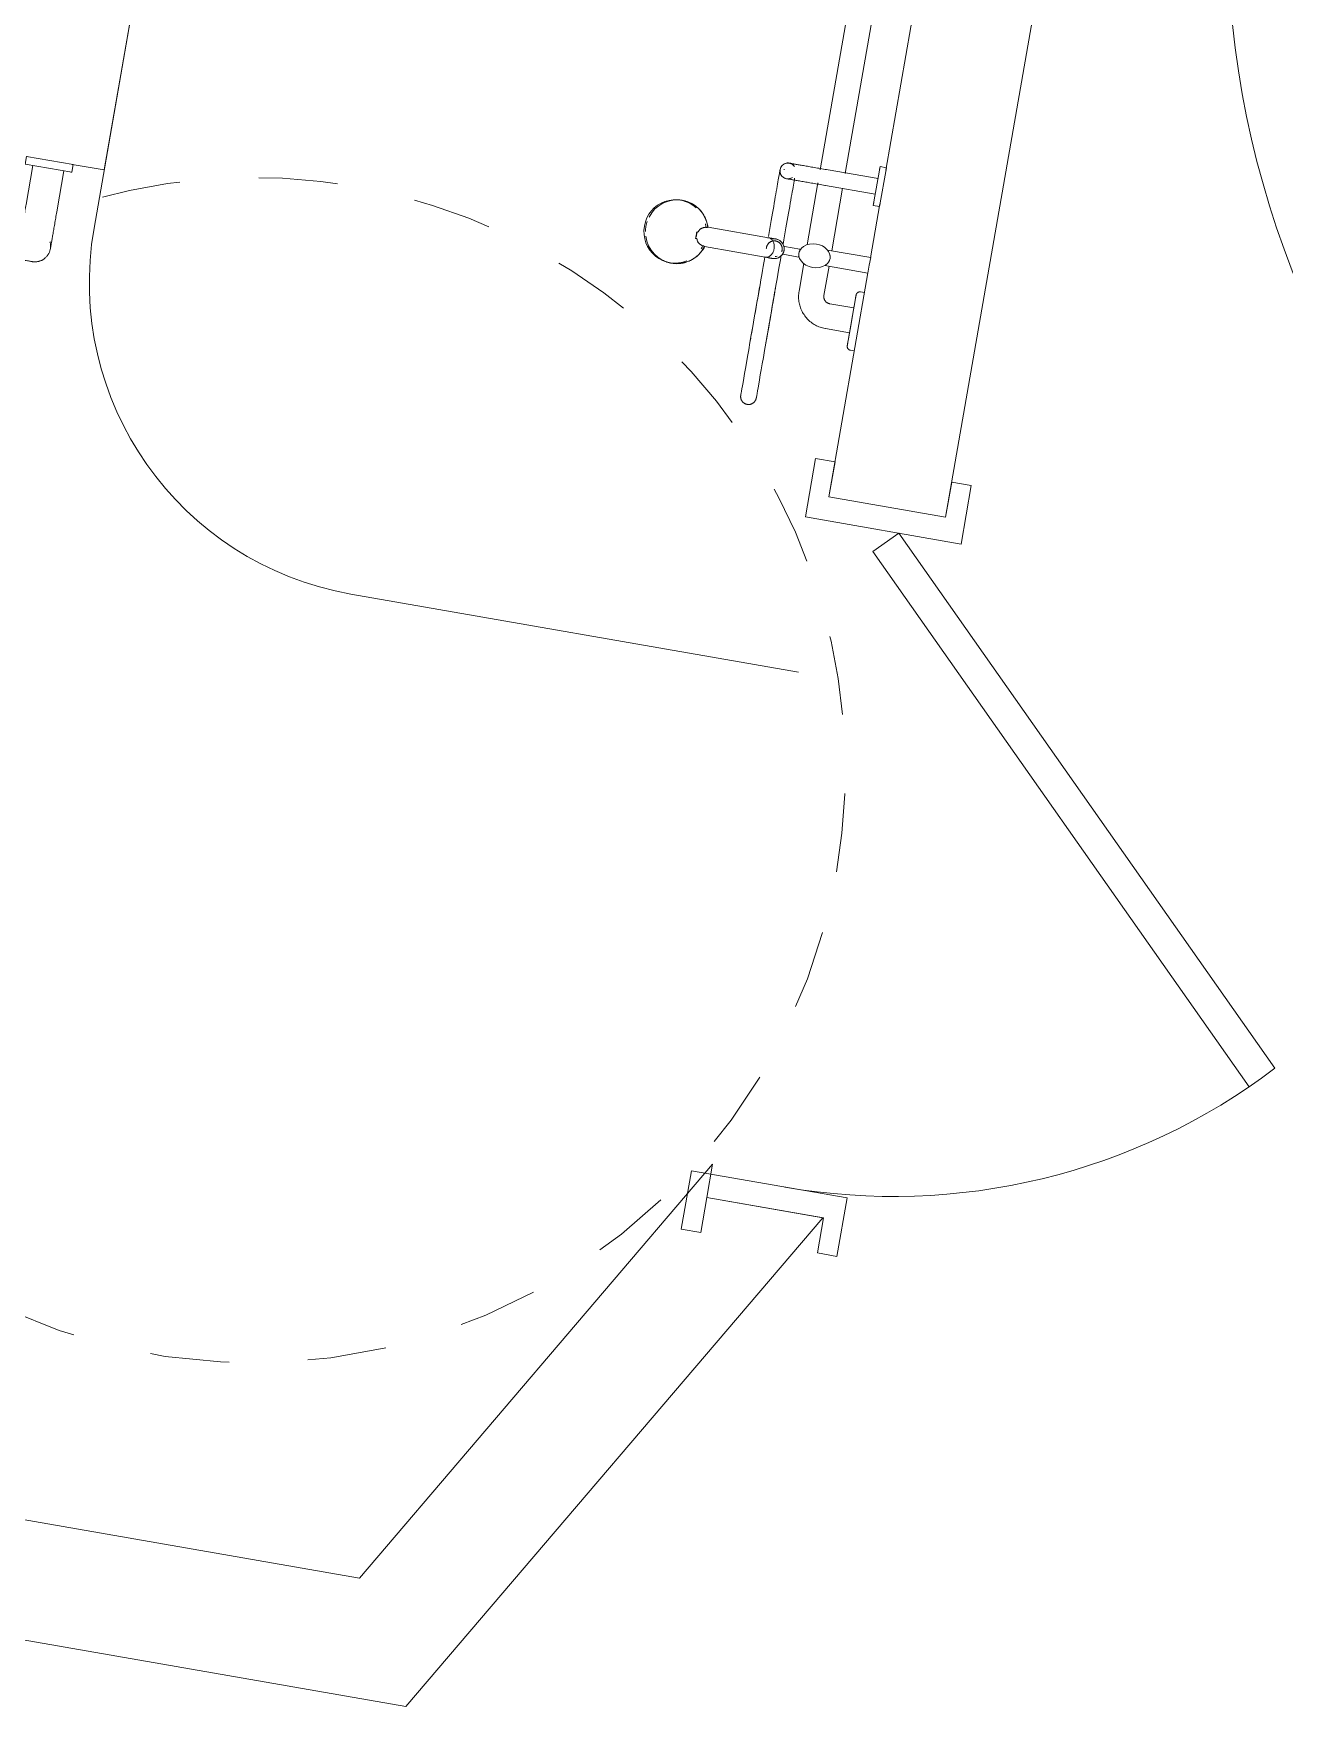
# Model space of a CAD drawing. Extents: x 274235 to 276654, y 142848 to 144425.
# Drawn here: x 276086.19 to 276087.774, y 143065.302 to 143067.419 of the extents above; entities that cross this region are included whole.
import ezdxf

# ---------------------------------------------------------------- set-up
doc = ezdxf.new("R2010")
doc.units = 0
doc.header["$LTSCALE"] = 1.5
doc.linetypes.add('Hidden 1_16_', pattern=[2.38125, 1.5875, -0.79375])
doc.layers.get('0').update_dxf_attribs({"linetype": 'CONTINUOUS', "lineweight": 0})
for name, color, linetype, lineweight in [('_ACM-A-DETL', 7, 'CONTINUOUS', 5), ('_ACM-A-DOOR', 1, 'CONTINUOUS', 5), ('_ACM-A-EQPM', 3, 'CONTINUOUS', 5), ('_ACM-A-FLOR-SPCL', 1, 'CONTINUOUS', 5), ('_ACM-A-OTHER', 1, 'CONTINUOUS', 5), ('_ACM-A-WALL-FULL', 6, 'CONTINUOUS', 13)]:
    doc.layers.add(name, color=color, linetype=linetype, lineweight=lineweight)
pattern_1 = [(180, (649.6, 37.229), (-2e-15, 15), [])]

# ---------------------------------------------------------------- blocks, each defined once
blk = doc.blocks.new('ACM_Door-Regular-Single - 1323_1200_ S-2217205-F5_Working')
at = {"layer": '_ACM-A-DOOR'}
for p, q in [((-695, 100), (-620, 100)), ((-695, 75), (-695, 100)), ((-620, 100), (-620, -100)), ((620, 100), (695, 100)), ((620, -100), (620, 100)), ((695, 100), (695, 75)), ((-650, 75), (-695, 75)), ((-650, -75), (-650, 75)), ((650, 75), (650, -75)), ((695, 75), (650, 75)), ((580, -1220), (580, -20)), ((580, -20), (620, -20)), ((620, -20), (620, -1219.4)), ((-695, -75), (-650, -75)), ((-695, -100), (-695, -75)), ((650, -75), (695, -75)), ((695, -75), (695, -100)), ((-620, -100), (-695, -100)), ((695, -100), (620, -100)), ((580, -1220), (620, -1219.4))]:
    blk.add_line(p, q, dxfattribs=at)
blk.add_arc((580, -20), 1200, 180, 270, dxfattribs=at)
blk = doc.blocks.new('GRAB_RAIL_L_shape - FIRT-006-V108-F5_Working')
at = {"layer": '_ACM-A-EQPM'}
for p, q in [((-111.8, 500), (-111.8, 490)), ((-111.8, 490), (-110.7, 490)), ((-111.8, 490), (-51.8, 490)), ((-101.8, 490), (-101.8, 440)), ((-61.8, 440), (-61.8, 490)), ((-52.8, 490), (-51.8, 490)), ((-51.8, 490), (-51.8, 500)), ((463.5, 500), (463.5, 490)), ((463.5, 490), (464.5, 490)), ((463.5, 490), (523.5, 490)), ((483.5, 490), (483.5, 410)), ((503.5, 410), (503.5, 490)), ((522.5, 490), (523.5, 490)), ((523.5, 490), (523.5, 500)), ((663.5, 500), (663.5, 490)), ((723.5, 500), (663.5, 500)), ((664.5, 500), (663.5, 500)), ((663.5, 490), (664.5, 490)), ((663.5, 490), (723.5, 490)), ((673.5, 490), (673.5, 440)), ((713.5, 440), (713.5, 490)), ((723.5, 500), (722.5, 500)), ((722.5, 490), (723.5, 490)), ((723.5, 490), (723.5, 500)), ((483.5, 410), (-31.8, 410)), ((573.5, 410), (503.5, 410)), ((-31.8, 370), (493.5, 370)), ((493.5, 370), (573.5, 370))]:
    blk.add_line(p, q, dxfattribs=at)
at = {"layer": '_ACM-A-EQPM', "flags": 128}
for points in [[(-101.8, 440), (-101.7, 437.2), (-101.5, 434.4), (-101.2, 431.6), (-100.9, 428.8), (-100.4, 426.1), (-99.7, 423.4), (-99, 420.7), (-98.2, 418), (-97.3, 415.3), (-96.2, 412.7), (-95.1, 410.2), (-93.8, 407.7), (-92.5, 405.2), (-91.1, 402.8), (-89.5, 400.5), (-87.9, 398.2), (-86.2, 396), (-84.4, 393.8), (-82.5, 391.8), (-80.5, 389.8), (-78.5, 387.9), (-76.4, 386), (-74.2, 384.3), (-71.9, 382.7), (-69.6, 381.1), (-67.2, 379.6), (-64.7, 378.3), (-62.2, 377), (-59.7, 375.8), (-57.1, 374.8), (-54.5, 373.8), (-51.8, 372.9), (-49.1, 372.2), (-46.4, 371.5), (-43.6, 371), (-40.9, 370.6), (-38.1, 370.3), (-35.3, 370.1), (-32.5, 370), (-31.8, 370)], [(-31.8, 410), (-33, 410), (-34.1, 410.1), (-35.3, 410.2), (-36.5, 410.4), (-37.7, 410.6), (-38.9, 410.9), (-40, 411.2), (-41.2, 411.5), (-42.3, 411.9), (-43.4, 412.4), (-44.5, 412.9), (-45.6, 413.4), (-46.7, 414), (-47.7, 414.6), (-48.7, 415.2), (-49.7, 415.9), (-50.6, 416.7), (-51.5, 417.4), (-52.4, 418.3), (-53.3, 419.1), (-54.1, 420), (-54.9, 420.9), (-55.6, 421.8), (-56.3, 422.8), (-57, 423.8), (-57.6, 424.8), (-58.2, 425.9), (-58.8, 426.9), (-59.3, 428), (-59.7, 429.1), (-60.1, 430.3), (-60.5, 431.4), (-60.8, 432.6), (-61.1, 433.7), (-61.3, 434.9), (-61.5, 436.1), (-61.6, 437.3), (-61.7, 438.5), (-61.7, 439.7), (-61.8, 440)], [(673.5, 440), (673.5, 438), (673.5, 436), (673.5, 434), (673.5, 432), (673.5, 430.1), (673.5, 428.1), (673.5, 426.2), (673.5, 424.3), (673.5, 422.4), (673.5, 420.5), (673.5, 418.7), (673.5, 416.9), (673.5, 415.2), (673.5, 413.4), (673.5, 411.8), (673.5, 410.1), (673.5, 408.6), (673.5, 407), (673.5, 405.6), (673.5, 404.1), (673.5, 402.8), (673.5, 401.5), (673.5, 400.2), (673.5, 399), (673.5, 397.9), (673.5, 396.9), (673.5, 395.9), (673.5, 395), (673.5, 394.2), (673.5, 393.4), (673.5, 392.7), (673.5, 392.1), (673.5, 391.6), (673.5, 391.1), (673.5, 390.7), (673.5, 390.4), (673.5, 390.2), (673.5, 390.1), (673.5, 390)], [(713.5, 390), (713.5, 390), (713.5, 390.2), (713.5, 390.4), (713.5, 390.6), (713.5, 391), (713.5, 391.4), (713.5, 391.9), (713.5, 392.5), (713.5, 393.2), (713.5, 393.9), (713.5, 394.8), (713.5, 395.7), (713.5, 396.6), (713.5, 397.6), (713.5, 398.7), (713.5, 399.9), (713.5, 401.1), (713.5, 402.4), (713.5, 403.8), (713.5, 405.2), (713.5, 406.6), (713.5, 408.1), (713.5, 409.7), (713.5, 411.3), (713.5, 413), (713.5, 414.7), (713.5, 416.4), (713.5, 418.2), (713.5, 420), (713.5, 421.9), (713.5, 423.8), (713.5, 425.7), (713.5, 427.6), (713.5, 429.5), (713.5, 431.5), (713.5, 433.5), (713.5, 435.5), (713.5, 437.5), (713.5, 439.5), (713.5, 440)], [(573.5, 410), (578.3, 410), (583.1, 410), (587.9, 410), (592.6, 410), (597.3, 410), (602, 410), (606.7, 410), (611.3, 410), (615.8, 410), (620.2, 410), (624.6, 410), (628.9, 410), (633.1, 410), (637.2, 410), (641.3, 410), (645.2, 410), (649, 410), (652.6, 410), (656.2, 410), (659.6, 410), (662.9, 410), (666, 410), (669, 410), (671.8, 410), (674.4, 410)], [(711.5, 398.7), (711.8, 398), (712.1, 397.2), (712.4, 396.5), (712.7, 395.7), (712.9, 395), (713.1, 394.2), (713.2, 393.4), (713.3, 392.6), (713.4, 391.8), (713.5, 391), (713.5, 390.2), (713.5, 389.4), (713.5, 388.6), (713.4, 387.8), (713.3, 387), (713.1, 386.2), (713, 385.5), (712.8, 384.7), (712.6, 383.9), (712.3, 383.2), (712, 382.4), (711.7, 381.7), (711.3, 381), (711, 380.3), (710.6, 379.6), (710.1, 378.9), (709.7, 378.2), (709.2, 377.6), (708.7, 377), (708.2, 376.4), (707.6, 375.8), (707, 375.3), (706.4, 374.7), (705.8, 374.2), (705.2, 373.7), (704.5, 373.3), (703.8, 372.9), (703.1, 372.5), (702.4, 372.1), (701.7, 371.8), (701, 371.4), (700.2, 371.2), (699.4, 370.9), (698.7, 370.7), (697.9, 370.5), (697.1, 370.3), (696.3, 370.2), (695.5, 370.1), (694.7, 370), (693.9, 370), (693.5, 370)], [(693.5, 370), (693.4, 370), (693.1, 370), (692.6, 370), (692, 370), (691.1, 370), (690.1, 370), (688.8, 370), (687.4, 370), (685.8, 370), (684, 370), (682.1, 370), (679.9, 370), (677.6, 370), (675.2, 370), (672.5, 370), (669.8, 370), (666.8, 370), (663.7, 370), (660.5, 370), (657.1, 370), (653.6, 370), (650, 370), (646.2, 370), (642.3, 370), (638.3, 370), (634.3, 370), (630.1, 370), (625.8, 370), (621.4, 370), (617, 370), (612.5, 370), (607.9, 370), (603.3, 370), (598.6, 370), (593.9, 370), (589.2, 370), (584.4, 370), (579.6, 370), (574.8, 370), (573.5, 370)]]:
    blk.add_lwpolyline(points, dxfattribs=at)
at = {"layer": '_ACM-A-EQPM'}
for points, knots in [([(493.5, 407.3), (492.7, 407.3), (491.2, 407.4), (489.1, 407.8), (487.2, 408.4), (485.4, 409.1), (483.9, 409.8), (483.5, 410), (483.5, 410)], [0, 0, 0, 0, 0.142857, 0.285714, 0.428571, 0.571429, 0.785714, 1, 1, 1, 1]), ([(503.2, 409.9), (503.1, 409.8), (502.3, 409.4), (500.5, 408.6), (498.6, 408), (497.6, 407.8), (496.8, 407.6), (496, 407.5), (494.9, 407.4), (494.1, 407.3), (493.5, 407.3)], [0.1428571, 0.1428571, 0.1428571, 0.1428571, 0.2857143, 0.5714286, 0.6785714, 0.7321429, 0.7857143, 0.8392857, 0.8928571, 1, 1, 1, 1])]:
    blk.add_open_spline(points, degree=3, knots=knots, dxfattribs=at)
blk = doc.blocks.new('TRACK_curtain2 - FIRT-034-2486417-F5_Working')
at = {"layer": '_ACM-A-OTHER'}
for p, q in [((0, 1200), (575, 1200)), ((975, 800), (975, 0))]:
    blk.add_line(p, q, dxfattribs=at)
blk.add_arc((575, 800), 400, 360, 90, dxfattribs=at)
blk = doc.blocks.new('FP_197-F5_Working')
at = {"layer": '_ACM-A-FLOR-SPCL', "flags": 128}
for points in [[(-78.9, 47.2), (-70.6, 47.2), (-62.7, 47.2), (-55.2, 47.2), (-48.1, 47.2), (-41.5, 47.2), (-35.4, 47.2), (-29.7, 47.2), (-24.5, 47.2), (-19.7, 47.2), (-15.5, 47.2), (-12.3, 47.2)], [(-1.9, 47.2), (-0.8, 47.2), (-0.1, 47.2)], [(0, 47.2), (0.4, 47.2), (0.8, 47.2), (1.2, 47.2), (1.6, 47.1), (2, 47), (2.4, 46.9), (2.8, 46.8), (3.1, 46.7), (3.5, 46.6), (3.9, 46.4), (4.3, 46.3), (4.6, 46.1), (5, 45.9), (5.3, 45.7), (5.6, 45.5), (6, 45.2), (6.3, 45), (6.6, 44.7), (6.9, 44.5), (7.2, 44.2), (7.4, 43.9), (7.7, 43.6), (8, 43.3), (8.2, 43), (8.4, 42.6), (8.6, 42.3), (8.8, 41.9), (9, 41.6), (9.2, 41.2), (9.3, 40.9), (9.5, 40.5), (9.6, 40.1), (9.7, 39.7), (9.8, 39.3), (9.9, 38.9), (9.9, 38.5), (10, 38.1), (10, 37.7), (10, 37.3), (10, 36.9), (10, 36.5), (9.9, 36.1), (9.9, 35.7), (9.8, 35.3), (9.7, 35), (9.6, 34.6), (9.5, 34.2), (9.4, 33.8), (9.3, 33.4), (9.1, 33.1), (8.9, 32.7), (8.7, 32.4), (8.5, 32), (8.3, 31.7), (8.1, 31.3), (7.8, 31), (7.6, 30.7), (7.3, 30.4), (7, 30.1), (6.8, 29.9), (6.5, 29.6), (6.1, 29.3), (5.8, 29.1), (5.5, 28.9), (5.2, 28.7), (4.8, 28.5), (4.5, 28.3), (4.1, 28.1), (3.7, 27.9), (3.3, 27.8), (3, 27.7), (2.6, 27.6), (2.2, 27.5), (1.8, 27.4), (1.4, 27.3), (1, 27.3), (0.6, 27.2), (0.2, 27.2), (0, 27.2)], [(-6.5, 27.2), (-9.4, 27.2), (-12.7, 27.2), (-16.6, 27.2), (-21, 27.2), (-25.8, 27.2), (-31.2, 27.2), (-37, 27.2), (-43.3, 27.2), (-50, 27.2), (-57.2, 27.2), (-64.8, 27.2), (-72.8, 27.2), (-78.9, 27.2)], [(0, 27.2), (-0.3, 27.2), (-1, 27.2), (-2.4, 27.2)]]:
    blk.add_lwpolyline(points, dxfattribs=at)
blk = doc.blocks.new('FP_198-F5_Working')
at = {"layer": '_ACM-A-FLOR-SPCL'}
for p, q in [((-189.9, 47.2), (-189.7, 47.2)), ((-189.7, 27.2), (-189.9, 27.2))]:
    blk.add_line(p, q, dxfattribs=at)
at = {"layer": '_ACM-A-FLOR-SPCL', "flags": 128}
for points in [[(-189.9, 27.2), (-190.3, 27.2), (-190.7, 27.3), (-191.1, 27.3), (-191.5, 27.4), (-191.9, 27.4), (-192.3, 27.5), (-192.7, 27.6), (-193.1, 27.7), (-193.5, 27.9), (-193.8, 28), (-194.2, 28.2), (-194.6, 28.4), (-194.9, 28.6), (-195.3, 28.8), (-195.6, 29), (-195.9, 29.2), (-196.2, 29.5), (-196.5, 29.7), (-196.8, 30), (-197.1, 30.3), (-197.4, 30.6), (-197.6, 30.9), (-197.9, 31.2), (-198.1, 31.5), (-198.4, 31.8), (-198.6, 32.2), (-198.8, 32.5), (-198.9, 32.9), (-199.1, 33.2), (-199.3, 33.6), (-199.4, 34), (-199.5, 34.4), (-199.6, 34.7), (-199.7, 35.1), (-199.8, 35.5), (-199.9, 35.9), (-199.9, 36.3), (-199.9, 36.7), (-199.9, 37.1), (-199.9, 37.5), (-199.9, 37.9), (-199.9, 38.3), (-199.8, 38.7), (-199.8, 39.1), (-199.7, 39.5), (-199.6, 39.9), (-199.5, 40.3), (-199.3, 40.7), (-199.2, 41), (-199, 41.4), (-198.9, 41.8), (-198.7, 42.1), (-198.5, 42.4), (-198.3, 42.8), (-198, 43.1), (-197.8, 43.4), (-197.5, 43.7), (-197.3, 44), (-197, 44.3), (-196.7, 44.6), (-196.4, 44.9), (-196.1, 45.1), (-195.8, 45.4), (-195.4, 45.6), (-195.1, 45.8), (-194.7, 46), (-194.4, 46.2), (-194, 46.4), (-193.7, 46.5), (-193.3, 46.7), (-192.9, 46.8), (-192.5, 46.9), (-192.1, 47), (-191.7, 47.1), (-191.4, 47.1), (-191, 47.2), (-190.6, 47.2), (-190.2, 47.2), (-189.9, 47.2)], [(-78.9, 47.2), (-90.6, 47.2), (-101.7, 47.2), (-112.3, 47.2), (-122.2, 47.2), (-131.5, 47.2), (-140.2, 47.2), (-148.2, 47.2), (-155.5, 47.2), (-162.2, 47.2), (-168.1, 47.2), (-173.4, 47.2), (-177.9, 47.2), (-181.7, 47.2), (-184.8, 47.2), (-187.2, 47.2), (-188.8, 47.2), (-189.7, 47.2), (-189.9, 47.2)], [(-189.9, 27.2), (-189.6, 27.2), (-188.5, 27.2), (-186.6, 27.2), (-184.1, 27.2), (-180.8, 27.2), (-176.7, 27.2), (-172, 27.2), (-166.6, 27.2), (-160.4, 27.2), (-153.6, 27.2), (-146.1, 27.2), (-137.9, 27.2), (-129, 27.2), (-119.6, 27.2), (-109.5, 27.2), (-98.8, 27.2), (-87.5, 27.2), (-78.9, 27.2)]]:
    blk.add_lwpolyline(points, dxfattribs=at)
blk = doc.blocks.new('FP_199-F5_Working')
at = {"layer": '_ACM-A-FLOR-SPCL'}
for p, q in [((-119.2, 47.2), (-116.4, 47.2)), ((108, 43.3), (108.2, 43)), ((-116.4, 27.2), (-119.2, 27.2))]:
    blk.add_line(p, q, dxfattribs=at)
at = {"layer": '_ACM-A-FLOR-SPCL', "flags": 128}
for points in [[(-189.7, 47.2), (-189.4, 47.2), (-188.9, 47.2), (-188.2, 47.2), (-187.2, 47.2)], [(-114.5, 47.2), (-109.4, 47.2), (-104.1, 47.2), (-98.8, 47.2), (-93.4, 47.2), (-87.9, 47.2), (-82.3, 47.2), (-76.7, 47.2), (-71, 47.2), (-65.3, 47.2), (-59.5, 47.2), (-53.8, 47.2), (-48, 47.2), (-45.2, 47.2)], [(14, 47.2), (19.3, 47.2), (24.4, 47.2), (29.5, 47.2), (34.4, 47.2), (39.2, 47.2), (43.8, 47.2), (48.3, 47.2), (52.7, 47.2), (56.9, 47.2), (60.9, 47.2), (64.8, 47.2), (68.5, 47.2), (72, 47.2), (75.3, 47.2), (78.5, 47.2), (81.4, 47.2), (84.2, 47.2), (86.7, 47.2), (89, 47.2), (91.1, 47.2), (93, 47.2), (94.7, 47.2), (96.1, 47.2), (97.3, 47.2), (98.3, 47.2)], [(-187.4, 27.2), (-188.4, 27.2), (-189.1, 27.2), (-189.5, 27.2), (-189.7, 27.2)], [(-45.2, 27.2), (-49.1, 27.2), (-54.9, 27.2), (-60.7, 27.2), (-66.4, 27.2), (-72.2, 27.2), (-77.8, 27.2), (-83.4, 27.2), (-89, 27.2), (-94.5, 27.2), (-99.9, 27.2), (-105.2, 27.2), (-110.4, 27.2), (-115.5, 27.2)], [(92.6, 27.2), (90.7, 27.2), (88.6, 27.2), (86.2, 27.2), (83.6, 27.2), (80.8, 27.2), (77.9, 27.2), (74.7, 27.2), (71.3, 27.2), (67.8, 27.2), (64, 27.2), (60.1, 27.2), (56.1, 27.2), (51.8, 27.2), (47.4, 27.2), (42.9, 27.2), (38.2, 27.2), (33.4, 27.2), (28.5, 27.2), (23.4, 27.2), (18.2, 27.2), (13, 27.2), (7.6, 27.2)], [(109.3, 33.4), (109.1, 33.1), (108.9, 32.7), (108.7, 32.4), (108.5, 32), (108.3, 31.7), (108.1, 31.3), (107.8, 31)], [(109.7, 39.7), (109.8, 39.3), (109.9, 38.9), (109.9, 38.5), (110, 38.1), (110, 37.7), (110, 37.3), (110, 36.9), (110, 36.5), (109.9, 36.1), (109.9, 35.7), (109.8, 35.3), (109.7, 35)]]:
    blk.add_lwpolyline(points, dxfattribs=at)
blk = doc.blocks.new('FP_200-F5_Working')
at = {"layer": '_ACM-A-FLOR-SPCL'}
blk.add_line((110, -76.9), (110, -12.8), dxfattribs=at)
blk = doc.blocks.new('FP_201-F5_Working')
at = {"layer": '_ACM-A-FLOR-SPCL'}
blk.add_line((90, -12.8), (90, -76.9), dxfattribs=at)
blk = doc.blocks.new('FP_202-F5_Working')
at = {"layer": '_ACM-A-FLOR-SPCL', "flags": 128}
blk.add_lwpolyline([(110, -12.8), (110, -10.8), (110, -8.8), (110, -6.8), (110, -4.8), (110, -2.8), (110, -0.9), (110, 1), (110, 3), (110, 4.8), (110, 6.7), (110, 8.5), (110, 10.3), (110, 12.1), (110, 13.8), (110, 15.5), (110, 17.1), (110, 18.7), (110, 20.2), (110, 21.7), (110, 23.1), (110, 24.5), (110, 25.8), (110, 27), (110, 28.2), (110, 29.3), (110, 30.3), (110, 31.3), (110, 32.2), (110, 33.1), (110, 33.8), (110, 34.5), (110, 35.1), (110, 35.7), (110, 36.1), (110, 36.5), (110, 36.8), (110, 37), (110, 37.2), (110, 37.2)], dxfattribs=at)
blk = doc.blocks.new('FP_203-F5_Working')
at = {"layer": '_ACM-A-FLOR-SPCL', "flags": 128}
blk.add_lwpolyline([(90, 37.2), (90, 37.2), (90, 37.1), (90, 36.9), (90, 36.6), (90, 36.2), (90, 35.8), (90, 35.3), (90, 34.7), (90, 34), (90, 33.3), (90, 32.5), (90, 31.6), (90, 30.6), (90, 29.6), (90, 28.5), (90, 27.3), (90, 26.1), (90, 24.8), (90, 23.5), (90, 22.1), (90, 20.6), (90, 19.1), (90, 17.5), (90, 15.9), (90, 14.2), (90, 12.5), (90, 10.8), (90, 9), (90, 7.2), (90, 5.3), (90, 3.5), (90, 1.6), (90, -0.4), (90, -2.3), (90, -4.3), (90, -6.2), (90, -8.2), (90, -10.2), (90, -12.2), (90, -12.8)], dxfattribs=at)
blk = doc.blocks.new('SHOWER_hand_held - HYTP-020-V196-F5_Working')
at = {"layer": '_ACM-A-FLOR-SPCL'}
h = blk.add_hatch(dxfattribs=at)
h.set_pattern_fill('FP_66', color=256, style=0, pattern_type=2)
h.set_pattern_definition(pattern_1)
h.paths.add_polyline_path([(100, 42.7), (107.7, 36.2), (107.7, 39.3), (101.5, 42)])
h.paths.add_polyline_path([(90, 37.2), (92.3, 36.9), (93, 38.5), (90.4, 38.1)])
h.paths.add_polyline_path([(92.2, 42.5), (102.8, 44.3), (95.3, 45.3), (92.3, 42.7)])
h = blk.add_hatch(dxfattribs=at)
h.set_pattern_fill('FP_66', color=256, style=0, pattern_type=2)
h.set_pattern_definition(pattern_1)
h.paths.add_polyline_path([(-2.3, 28.6), (1.1, 27.5), (0, 28.3)])
h.paths.add_polyline_path([(4.3, 38), (9.7, 34.6), (6.4, 38.9), (4.5, 38.2)])
for p, q in [((-40, 168), (-40.2, 165.8)), ((40.2, 165.8), (40, 168)), ((-12.5, 124.6), (-12.5, 46.7)), ((12.5, 46.7), (12.5, 124.6)), ((-5, 25.1), (-5, 5.1)), ((-3.2, 25.1), (-5, 25.1)), ((5, 25.1), (3.2, 25.1)), ((5, 5.1), (5, 25.1)), ((-5, 5.1), (-3.1, 5.1)), ((3.1, 5.1), (5, 5.1)), ((-10, -29.4), (-10, -84.9)), ((-10, -29.4), (-10, -84.9)), ((10, -84.9), (10, -29.4)), ((10, -84.9), (10, -29.4)), ((75.4, -76.9), (75.4, -84.9)), ((125.4, -76.9), (75.4, -76.9)), ((78.8, -76.9), (75.4, -76.9)), ((125.4, -76.9), (122.1, -76.9)), ((125.4, -84.9), (125.4, -76.9)), ((-10, -84.9), (0, -84.9)), ((0, -84.9), (10, -84.9)), ((75.4, -84.9), (78.8, -84.9)), ((75.4, -84.9), (125.4, -84.9)), ((122.1, -84.9), (125.4, -84.9))]:
    blk.add_line(p, q, dxfattribs=at)
at = {"layer": '_ACM-A-FLOR-SPCL', "flags": 128}
for points in [[(-38, 176), (-38.5, 174.5), (-38.9, 172.9), (-39.3, 171.4), (-39.7, 169.8), (-39.9, 168.2), (-40.2, 166.7), (-40.3, 165.1), (-40.4, 163.5), (-40.4, 161.9), (-40.3, 160.3), (-40.2, 158.7), (-40, 157.1), (-39.8, 155.5), (-39.5, 153.9), (-39.1, 152.4), (-38.6, 150.8), (-38.1, 149.3), (-37.6, 147.8), (-37, 146.3), (-36.3, 144.9), (-35.5, 143.5), (-34.7, 142.1), (-33.9, 140.7), (-33, 139.4), (-32, 138.1), (-31, 136.9), (-29.9, 135.7), (-28.8, 134.5), (-27.7, 133.4), (-26.5, 132.3), (-25.2, 131.3), (-24, 130.4), (-22.7, 129.4), (-21.3, 128.6), (-19.9, 127.8), (-18.5, 127), (-17, 126.3), (-15.6, 125.7), (-14.1, 125.1), (-12.6, 124.6), (-12.5, 124.5)], [(12.5, 124.5), (14, 125.1), (15.5, 125.6), (17, 126.3), (18.4, 127), (19.8, 127.7), (21.2, 128.5), (22.6, 129.4), (23.9, 130.3), (25.2, 131.3), (26.4, 132.3), (27.6, 133.4), (28.8, 134.5), (29.9, 135.6), (31, 136.8), (32, 138.1), (32.9, 139.3), (33.8, 140.7), (34.7, 142), (35.5, 143.4), (36.2, 144.8), (36.9, 146.3), (37.6, 147.7), (38.1, 149.2), (38.6, 150.8), (39.1, 152.3), (39.4, 153.9), (39.8, 155.4), (40, 157), (40.2, 158.6), (40.3, 160.2), (40.4, 161.8), (40.4, 163.4), (40.3, 165), (40.2, 166.6), (40, 168.2), (39.7, 169.7), (39.4, 171.3), (39, 172.9), (38.5, 174.4), (38, 175.9), (38, 176)], [(-12.5, 46.7), (-12.5, 45.7), (-12.5, 44.7), (-12.5, 43.8), (-12.5, 42.9), (-12.5, 42.1), (-12.5, 41.4), (-12.5, 40.7), (-12.5, 40.1), (-12.5, 39.5), (-12.5, 39), (-12.5, 38.6), (-12.5, 38.2), (-12.5, 37.9), (-12.5, 37.6), (-12.5, 37.4), (-12.5, 37.3), (-12.5, 37.2)], [(12.5, 37.2), (12.5, 37.3), (12.5, 37.5), (12.5, 37.7), (12.5, 38), (12.5, 38.3), (12.5, 38.7), (12.5, 39.2), (12.5, 39.7), (12.5, 40.3), (12.5, 40.9), (12.5, 41.6), (12.5, 42.4), (12.5, 43.2), (12.5, 44.1), (12.5, 45), (12.5, 46), (12.5, 46.7)], [(15, -14.4), (14.6, -10), (13.5, -5.8), (11.7, -2), (9.3, 1.2), (6.5, 3.6), (3.3, 5.1), (0, 5.6), (-3.3, 5.1), (-6.5, 3.6), (-9.3, 1.2), (-11.7, -2), (-13.5, -5.8), (-14.6, -10), (-15, -14.4)], [(-6.5, 3.6), (-3.3, 5.1), (0, 5.6), (3.3, 5.1), (6.5, 3.6)], [(-15, -14.4), (-14.6, -18.9), (-13.5, -23.1), (-11.7, -26.9), (-9.3, -30.1), (-6.5, -32.5), (-3.3, -33.9), (0, -34.4)], [(0, -34.4), (2.9, -34.1), (5.7, -32.9), (8.3, -31.1), (10.6, -28.6), (12.5, -25.6), (13.9, -22.1), (14.7, -18.4), (15, -14.4)]]:
    blk.add_lwpolyline(points, dxfattribs=at)
at = {"layer": '_ACM-A-FLOR-SPCL'}
for centre, radius, start, end in [((100, 37.2), 10, 90, 225), ((100, 37.2), 10, 90, 120), ((100, 37.2), 10, 315, 90), ((100, 37.2), 10, 60, 90), ((0, 37.2), 12.5, 180, 270), ((0, 37.2), 10, 195, 210), ((0, 37.2), 12.5, 270, 15), ((0, 37.2), 10, 345, 15), ((100, 37.2), 10, 150, 210), ((100, 37.2), 10, 315, 30)]:
    blk.add_arc(centre, radius, start, end, dxfattribs=at)
for centre, major_axis, ratio, start_param, end_param in [((0, 164.7), (-40.2, 0), 0.98191, 4.712389, 6.841595), ((0, 162.5), (40.4, 0), 0.98191, 1.876064, 4.39887), ((0, 162.5), (-40.4, 0), 0.98191, 4.712389, 4.8726), ((0, 164.7), (40.2, 0), 0.98191, 5.724776, 7.853982), ((0, 162.5), (40.4, 0), 0.98191, 1.410586, 1.570796), ((0, 162.5), (40.4, 0), 0.98191, 5.025908, 7.548714), ((0, 164.7), (40.2, 0), 0.98191, 4.302132, 4.414464), ((0, 146), (12.5, 0), 0.707107, 4.36728, 4.712389), ((0, 146), (-12.5, 0), 0.707107, 1.570796, 1.915906), ((0, 164.7), (40.2, 0), 0.98191, 5.010314, 5.122646)]:
    blk.add_ellipse(centre, major_axis=major_axis, ratio=ratio, start_param=start_param, end_param=end_param, dxfattribs=at)
for points, knots in [([(-5.4, 135.5), (-6.1, 135.2), (-7, 134.7), (-8, 134.1), (-8.6, 133.6), (-9.2, 133), (-9.6, 132.4), (-10, 131.9), (-10.2, 131.4), (-10.4, 131.1), (-10.6, 130.8), (-10.8, 130.4), (-11, 129.8), (-11.3, 129.1), (-11.6, 128.2), (-11.9, 127), (-12, 126), (-12.1, 125.5)], [0, 0, 0, 0, 0.125, 0.1875, 0.25, 0.3125, 0.375, 0.4375, 0.46875, 0.5, 0.53125, 0.5625, 0.625, 0.6875, 0.75, 0.875, 1, 1, 1, 1]), ([(-4.2, 137.6), (-4.2, 137.5), (-4.1, 137.4), (-4, 137.1), (-4, 136.9), (-4, 136.7), (-4, 136.6), (-4, 136.5), (-4.1, 136.4), (-4.2, 136.2), (-4.3, 136.1), (-4.5, 136), (-4.5, 135.9), (-4.6, 135.8), (-4.8, 135.7), (-5, 135.6), (-5.3, 135.5), (-5.4, 135.5)], [0, 0, 0, 0, 0.083333, 0.166667, 0.25, 0.291667, 0.333333, 0.375, 0.416667, 0.5, 0.583333, 0.625, 0.666667, 0.708333, 0.75, 0.833333, 1, 1, 1, 1]), ([(5.4, 135.5), (5.3, 135.5), (5, 135.6), (4.8, 135.7), (4.6, 135.8), (4.5, 135.9), (4.5, 136), (4.3, 136.1), (4.2, 136.2), (4.1, 136.4), (4, 136.5), (4, 136.6), (4, 136.7), (4, 136.9), (4, 137.1), (4.1, 137.4), (4.2, 137.5), (4.2, 137.6)], [0, 0, 0, 0, 0.166667, 0.25, 0.291667, 0.333333, 0.375, 0.416667, 0.5, 0.583333, 0.625, 0.666667, 0.708333, 0.75, 0.833333, 0.916667, 1, 1, 1, 1]), ([(12.1, 125.5), (12, 126), (11.9, 127), (11.6, 128.2), (11.3, 129.1), (11, 129.8), (10.8, 130.4), (10.6, 130.8), (10.4, 131.1), (10.2, 131.4), (10, 131.9), (9.6, 132.4), (9.2, 133), (8.6, 133.6), (8, 134.1), (7, 134.7), (6.1, 135.2), (5.4, 135.5)], [0, 0, 0, 0, 0.125, 0.25, 0.3125, 0.375, 0.4375, 0.46875, 0.5, 0.53125, 0.5625, 0.625, 0.6875, 0.75, 0.8125, 0.875, 1, 1, 1, 1]), ([(11.2, 42.7), (11.7, 41.7), (12.6, 39.1), (12.6, 35), (11, 30.9), (8.2, 27.5), (4.4, 25.2), (1.5, 24.7), (0, 24.7)], [0.35548, 0.35548, 0.35548, 0.35548, 0.4444444, 0.5555556, 0.6666667, 0.7777778, 0.8888889, 1, 1, 1, 1]), ([(0, -34.4), (-0.6, -34.4), (-1.6, -34.3), (-2.6, -34.1), (-3.1, -34), (-3.6, -33.9), (-4, -33.7), (-4.5, -33.5), (-5.1, -33.2), (-5.7, -32.9), (-6.1, -32.7), (-6.3, -32.6), (-6.4, -32.5), (-6.5, -32.5)], [0, 0, 0, 0, 0.0555556, 0.0833333, 0.0972222, 0.1111111, 0.125, 0.1388889, 0.1666667, 0.1944444, 0.2083333, 0.2152778, 0.2222222, 0.2222222, 0.2222222, 0.2222222]), ([(3.6, -33.9), (3.4, -33.9), (3.1, -34), (2.6, -34.1), (1.6, -34.3), (0.6, -34.4), (0, -34.4)], [0.8888889, 0.8888889, 0.8888889, 0.8888889, 0.9027778, 0.9166667, 0.9444444, 1, 1, 1, 1])]:
    blk.add_open_spline(points, degree=3, knots=knots, dxfattribs=at)
for points in [[(0, 137.5), (-0.7, 137.5), (-2.1, 137.5), (-3.5, 137.6), (-4.2, 137.6)], [(4.2, 137.6), (3.5, 137.6), (2.1, 137.5), (0.7, 137.5), (0, 137.5)], [(-12.1, 125.5), (-12.2, 125.2), (-12.3, 124.7), (-12.5, 124.5), (-12.5, 124.5)], [(-12.5, 124.5), (-12.5, 124.5), (-12.5, 124.6), (-12.4, 124.8)], [(-12.4, 124.8), (-12.4, 125), (-12.2, 125.2), (-11.9, 125.3)], [(11.9, 125.3), (12.2, 125.2), (12.4, 125), (12.4, 124.8)], [(12.5, 124.5), (12.5, 124.5), (12.3, 124.7), (12.2, 125.2), (12.1, 125.5)], [(12.4, 124.8), (12.5, 124.6), (12.5, 124.5), (12.5, 124.5)], [(0, 37.5), (-1.5, 37.5), (-4.4, 37.9), (-8.2, 39.5), (-11.1, 42), (-12.6, 45), (-12.6, 47.2), (-12.3, 48.3)], [(12.3, 48.3), (12.6, 47.2), (12.6, 45.1), (11, 42), (8.2, 39.5), (4.4, 37.9), (1.5, 37.5), (0, 37.5)], [(0, 24.7), (-1.5, 24.7), (-4.4, 25.2), (-8.2, 27.5), (-11.1, 30.9), (-12.6, 35), (-12.6, 38), (-12.3, 39.4)], [(-1.1, 24.8), (-1.5, 24.8), (-2.2, 24.9), (-2.9, 25.1), (-3.2, 25.1)], [(-3.2, 25.1), (-2.9, 25.1), (-2.2, 24.9), (-1.1, 24.8), (-0.4, 24.7), (0, 24.7)], [(0, 24.7), (0.4, 24.7), (1.1, 24.8), (2.2, 24.9), (2.9, 25.1), (3.2, 25.1)], [(3.2, 25.1), (2.9, 25.1), (2.2, 24.9), (1.5, 24.8), (1.1, 24.8)], [(-3.1, 5.1), (-2.8, 5.2), (-2.1, 5.4), (-1.1, 5.5), (-0.4, 5.6), (0, 5.6)], [(0, 5.6), (-0.4, 5.6), (-1.1, 5.5), (-2.1, 5.4), (-2.8, 5.2), (-3.1, 5.1)], [(0, 5.6), (0.4, 5.6), (1.1, 5.5), (2.1, 5.4), (2.8, 5.2), (3.1, 5.1)], [(3.1, 5.1), (2.8, 5.2), (2.1, 5.4), (1.1, 5.5), (0.4, 5.6), (0, 5.6)]]:
    blk.add_open_spline(points, degree=3, dxfattribs=at)
for name in ['FP_198-F5_Working', 'FP_199-F5_Working', 'FP_197-F5_Working', 'FP_203-F5_Working', 'FP_202-F5_Working', 'FP_201-F5_Working', 'FP_200-F5_Working']:
    blk.add_blockref(name, (0, 0), dxfattribs=at)
blk = doc.blocks.new('GRAB_RAIL_horiz - FIRT-003-V118-F5_Working')
at = {"layer": '_ACM-A-EQPM'}
for p, q in [((-37.5, 0), (-37.5, -5)), ((-16, -10), (-16, -41)), ((-15.5, -10), (-16, -10)), ((16, -10), (-16, -10)), ((16, -10), (15.5, -10)), ((16, -41), (16, -10)), ((37.5, -5), (37.5, 0)), ((412.5, 0), (412.5, -5)), ((434, -10), (434, -41)), ((466, -10), (434, -10)), ((434.5, -10), (434, -10)), ((466, -10), (465.5, -10)), ((466, -41), (466, -10)), ((487.5, -5), (487.5, 0)), ((268.2, -50), (25, -50)), ((367.7, -50), (287.2, -50)), ((425, -50), (387.3, -50)), ((25, -82), (269, -82)), ((286, -82), (365.4, -82)), ((389.6, -82), (425, -82))]:
    blk.add_line(p, q, dxfattribs=at)
at = {"layer": '_ACM-A-EQPM', "flags": 128}
for points in [[(-32.5, -10), (-32.7, -10), (-32.9, -10), (-33.1, -10), (-33.3, -9.9), (-33.5, -9.9), (-33.7, -9.9), (-33.9, -9.8), (-34.1, -9.7), (-34.3, -9.7), (-34.4, -9.6), (-34.6, -9.5), (-34.8, -9.4), (-35, -9.3), (-35.2, -9.2), (-35.3, -9.1), (-35.5, -9), (-35.6, -8.9), (-35.8, -8.8), (-35.9, -8.6), (-36.1, -8.5), (-36.2, -8.3), (-36.4, -8.2), (-36.5, -8), (-36.6, -7.9), (-36.7, -7.7), (-36.8, -7.5), (-36.9, -7.4), (-37, -7.2), (-37.1, -7), (-37.2, -6.8), (-37.2, -6.6), (-37.3, -6.4), (-37.3, -6.2), (-37.4, -6), (-37.4, -5.8), (-37.5, -5.7), (-37.5, -5.5), (-37.5, -5.3), (-37.5, -5.1), (-37.5, -5)], [(-15.8, -10), (-17, -10), (-18.1, -10), (-19.1, -10), (-20.2, -10), (-21.2, -10), (-22.1, -10), (-23.1, -10), (-24, -10), (-24.8, -10), (-25.6, -10), (-26.4, -10), (-27.2, -10), (-27.8, -10), (-28.5, -10), (-29.1, -10), (-29.7, -10), (-30.2, -10), (-30.6, -10), (-31, -10), (-31.4, -10), (-31.7, -10), (-32, -10), (-32.2, -10), (-32.3, -10), (-32.4, -10), (-32.5, -10), (-32.5, -10)], [(-32.5, -10), (-32.5, -10), (-32.4, -10), (-32.3, -10), (-32.1, -10), (-31.9, -10), (-31.6, -10), (-31.2, -10), (-30.9, -10), (-30.4, -10), (-29.9, -10), (-29.4, -10), (-28.8, -10), (-28.2, -10), (-27.5, -10), (-26.8, -10), (-26.1, -10), (-25.3, -10), (-24.4, -10), (-23.6, -10), (-22.6, -10), (-21.7, -10), (-20.7, -10), (-19.7, -10), (-18.6, -10), (-17.6, -10), (-16.5, -10), (-15.3, -10), (-14.2, -10), (-13, -10), (-11.8, -10), (-10.6, -10), (-9.3, -10), (-8.1, -10), (-6.8, -10), (-5.5, -10), (-4.2, -10), (-2.9, -10), (-1.7, -10), (-0.4, -10), (0.9, -10), (2.2, -10), (3.5, -10), (4.8, -10), (6.1, -10), (7.4, -10), (8.6, -10), (9.9, -10), (11.1, -10), (12.3, -10), (13.5, -10), (14.7, -10), (15.8, -10), (17, -10), (18.1, -10), (19.1, -10), (20.2, -10), (21.2, -10), (22.1, -10), (23.1, -10), (24, -10), (24.8, -10), (25.6, -10), (26.4, -10), (27.2, -10), (27.8, -10), (28.5, -10), (29.1, -10), (29.7, -10), (30.2, -10), (30.6, -10), (31, -10), (31.4, -10), (31.7, -10), (32, -10), (32.2, -10), (32.3, -10), (32.4, -10), (32.5, -10), (32.5, -10)], [(32.5, -10), (32.5, -10), (32.4, -10), (32.3, -10), (32.1, -10), (31.9, -10), (31.6, -10), (31.2, -10), (30.9, -10), (30.4, -10), (29.9, -10), (29.4, -10), (28.8, -10), (28.2, -10), (27.5, -10), (26.8, -10), (26.1, -10), (25.3, -10), (24.4, -10), (23.6, -10), (22.6, -10), (21.7, -10), (20.7, -10), (19.7, -10), (18.6, -10), (17.6, -10), (16.5, -10), (15.3, -10)], [(37.5, -5), (37.5, -5.2), (37.5, -5.4), (37.5, -5.6), (37.4, -5.8), (37.4, -6), (37.4, -6.2), (37.3, -6.4), (37.2, -6.6), (37.2, -6.8), (37.1, -6.9), (37, -7.1), (36.9, -7.3), (36.8, -7.5), (36.7, -7.7), (36.6, -7.8), (36.5, -8), (36.4, -8.1), (36.3, -8.3), (36.1, -8.4), (36, -8.6), (35.8, -8.7), (35.7, -8.9), (35.5, -9), (35.4, -9.1), (35.2, -9.2), (35, -9.3), (34.9, -9.4), (34.7, -9.5), (34.5, -9.6), (34.3, -9.7), (34.1, -9.7), (33.9, -9.8), (33.7, -9.8), (33.5, -9.9), (33.3, -9.9), (33.2, -10), (33, -10), (32.8, -10), (32.6, -10), (32.5, -10)], [(417.5, -10), (417.3, -10), (417.1, -10), (416.9, -10), (416.7, -9.9), (416.5, -9.9), (416.3, -9.9), (416.1, -9.8), (415.9, -9.7), (415.7, -9.7), (415.6, -9.6), (415.4, -9.5), (415.2, -9.4), (415, -9.3), (414.8, -9.2), (414.7, -9.1), (414.5, -9), (414.4, -8.9), (414.2, -8.8), (414.1, -8.6), (413.9, -8.5), (413.8, -8.3), (413.6, -8.2), (413.5, -8), (413.4, -7.9), (413.3, -7.7), (413.2, -7.5), (413.1, -7.4), (413, -7.2), (412.9, -7), (412.8, -6.8), (412.8, -6.6), (412.7, -6.4), (412.7, -6.2), (412.6, -6), (412.6, -5.8), (412.5, -5.7), (412.5, -5.5), (412.5, -5.3), (412.5, -5.1), (412.5, -5)], [(434.2, -10), (433, -10), (431.9, -10), (430.9, -10), (429.8, -10), (428.8, -10), (427.9, -10), (426.9, -10), (426, -10), (425.2, -10), (424.4, -10), (423.6, -10), (422.8, -10), (422.2, -10), (421.5, -10), (420.9, -10), (420.3, -10), (419.8, -10), (419.4, -10), (419, -10), (418.6, -10), (418.3, -10), (418, -10), (417.8, -10), (417.7, -10), (417.6, -10), (417.5, -10), (417.5, -10)], [(417.5, -10), (417.5, -10), (417.6, -10), (417.7, -10), (417.9, -10), (418.1, -10), (418.4, -10), (418.8, -10), (419.1, -10), (419.6, -10), (420.1, -10), (420.6, -10), (421.2, -10), (421.8, -10), (422.5, -10), (423.2, -10), (423.9, -10), (424.7, -10), (425.6, -10), (426.4, -10), (427.4, -10), (428.3, -10), (429.3, -10), (430.3, -10), (431.4, -10), (432.4, -10), (433.5, -10), (434.7, -10), (435.8, -10), (437, -10), (438.2, -10), (439.4, -10), (440.7, -10), (441.9, -10), (443.2, -10), (444.5, -10), (445.8, -10), (447.1, -10), (448.3, -10), (449.6, -10), (450.9, -10), (452.2, -10), (453.5, -10), (454.8, -10), (456.1, -10), (457.4, -10), (458.6, -10), (459.9, -10), (461.1, -10), (462.3, -10), (463.5, -10), (464.7, -10), (465.8, -10), (467, -10), (468.1, -10), (469.1, -10), (470.2, -10), (471.2, -10), (472.1, -10), (473.1, -10), (474, -10), (474.8, -10), (475.6, -10), (476.4, -10), (477.2, -10), (477.8, -10), (478.5, -10), (479.1, -10), (479.7, -10), (480.2, -10), (480.6, -10), (481, -10), (481.4, -10), (481.7, -10), (482, -10), (482.2, -10), (482.3, -10), (482.4, -10), (482.5, -10), (482.5, -10)], [(482.5, -10), (482.5, -10), (482.4, -10), (482.3, -10), (482.1, -10), (481.9, -10), (481.6, -10), (481.2, -10), (480.9, -10), (480.4, -10), (479.9, -10), (479.4, -10), (478.8, -10), (478.2, -10), (477.5, -10), (476.8, -10), (476.1, -10), (475.3, -10), (474.4, -10), (473.6, -10), (472.6, -10), (471.7, -10), (470.7, -10), (469.7, -10), (468.6, -10), (467.6, -10), (466.5, -10), (465.3, -10)], [(487.5, -5), (487.5, -5.2), (487.5, -5.4), (487.5, -5.6), (487.4, -5.8), (487.4, -6), (487.4, -6.2), (487.3, -6.4), (487.2, -6.6), (487.2, -6.8), (487.1, -6.9), (487, -7.1), (486.9, -7.3), (486.8, -7.5), (486.7, -7.7), (486.6, -7.8), (486.5, -8), (486.4, -8.1), (486.3, -8.3), (486.1, -8.4), (486, -8.6), (485.8, -8.7), (485.7, -8.9), (485.5, -9), (485.4, -9.1), (485.2, -9.2), (485, -9.3), (484.9, -9.4), (484.7, -9.5), (484.5, -9.6), (484.3, -9.7), (484.1, -9.7), (483.9, -9.8), (483.7, -9.8), (483.5, -9.9), (483.3, -9.9), (483.2, -10), (483, -10), (482.8, -10), (482.6, -10), (482.5, -10)], [(-16, -41), (-16, -42.6), (-15.9, -44.3), (-15.7, -45.9), (-15.5, -47.5), (-15.2, -49.1), (-14.8, -50.7), (-14.4, -52.3), (-13.9, -53.9), (-13.4, -55.4), (-12.8, -57), (-12.1, -58.5), (-11.4, -59.9), (-10.6, -61.4), (-9.7, -62.8), (-8.8, -64.2), (-7.9, -65.5), (-6.9, -66.8), (-5.8, -68), (-4.7, -69.2), (-3.6, -70.4), (-2.4, -71.5), (-1.1, -72.6), (0.2, -73.6), (1.5, -74.6), (2.8, -75.5), (4.2, -76.4), (5.7, -77.2), (7.1, -77.9), (8.6, -78.6), (10.1, -79.2), (11.7, -79.8), (13.2, -80.3), (14.8, -80.7), (16.4, -81.1), (18, -81.4), (19.7, -81.6), (21.3, -81.8), (22.9, -81.9), (24.6, -82), (25, -82)], [(25, -50), (24.6, -50), (24.3, -50), (23.9, -49.9), (23.6, -49.9), (23.2, -49.8), (22.9, -49.7), (22.5, -49.6), (22.2, -49.5), (21.8, -49.4), (21.5, -49.3), (21.2, -49.1), (20.8, -49), (20.5, -48.8), (20.2, -48.6), (19.9, -48.4), (19.6, -48.2), (19.3, -48), (19.1, -47.8), (18.8, -47.5), (18.5, -47.3), (18.3, -47), (18.1, -46.7), (17.8, -46.5), (17.6, -46.2), (17.4, -45.9), (17.2, -45.6), (17.1, -45.2), (16.9, -44.9), (16.7, -44.6), (16.6, -44.3), (16.5, -43.9), (16.4, -43.6), (16.3, -43.2), (16.2, -42.9), (16.1, -42.5), (16.1, -42.2), (16, -41.8), (16, -41.5), (16, -41.1), (16, -41)], [(425, -82), (426.6, -82), (428.3, -81.9), (429.9, -81.7), (431.5, -81.5), (433.1, -81.2), (434.7, -80.8), (436.3, -80.4), (437.9, -79.9), (439.4, -79.4), (441, -78.8), (442.5, -78.1), (443.9, -77.4), (445.4, -76.6), (446.8, -75.7), (448.2, -74.8), (449.5, -73.9), (450.8, -72.9), (452, -71.8), (453.2, -70.7), (454.4, -69.6), (455.5, -68.4), (456.6, -67.1), (457.6, -65.8), (458.6, -64.5), (459.5, -63.2), (460.4, -61.8), (461.2, -60.3), (461.9, -58.9), (462.6, -57.4), (463.2, -55.9), (463.8, -54.3), (464.3, -52.8), (464.7, -51.2), (465.1, -49.6), (465.4, -48), (465.6, -46.3), (465.8, -44.7), (465.9, -43.1), (466, -41.4), (466, -41)], [(434, -41), (434, -41.4), (434, -41.7), (433.9, -42.1), (433.9, -42.4), (433.8, -42.8), (433.7, -43.1), (433.6, -43.5), (433.5, -43.8), (433.4, -44.2), (433.3, -44.5), (433.1, -44.8), (433, -45.2), (432.8, -45.5), (432.6, -45.8), (432.4, -46.1), (432.2, -46.4), (432, -46.7), (431.8, -46.9), (431.5, -47.2), (431.3, -47.5), (431, -47.7), (430.7, -47.9), (430.5, -48.2), (430.2, -48.4), (429.9, -48.6), (429.6, -48.8), (429.2, -48.9), (428.9, -49.1), (428.6, -49.3), (428.3, -49.4), (427.9, -49.5), (427.6, -49.6), (427.2, -49.7), (426.9, -49.8), (426.5, -49.9), (426.2, -49.9), (425.8, -50), (425.5, -50), (425.1, -50), (425, -50)]]:
    blk.add_lwpolyline(points, dxfattribs=at)
blk = doc.blocks.new('ACM_Door-Regular-Single-45D - 0923_800_ S-45-2486668-F5_Working')
at = {"layer": '_ACM-A-DOOR'}
for p, q in [((-495, 100), (-420, 100)), ((-495, 75), (-495, 100)), ((-420, 100), (-420, -100)), ((420, 100), (495, 100)), ((420, -100), (420, 100)), ((495, 100), (495, 75)), ((-450, 75), (-495, 75)), ((-450, -75), (-450, 75)), ((450, 75), (450, -75)), ((495, 75), (450, 75)), ((-193.9, -577.3), (391.7, 8.3)), ((420, -20), (391.7, 8.3)), ((420, -20), (-165.3, -605.3)), ((-495, -75), (-450, -75)), ((-495, -100), (-495, -75)), ((450, -75), (495, -75)), ((495, -75), (495, -100)), ((-420, -100), (-495, -100)), ((495, -100), (420, -100))]:
    blk.add_line(p, q, dxfattribs=at)
blk.add_arc((380, -20), 800, 180, 227.0261, dxfattribs=at)
blk = doc.blocks.new('5f0512')
at = {"layer": '_ACM-A-DETL', "linetype": 'Hidden 1_16_'}
for start, end in [(0, 119.4937803), (193.5290802, 0)]:
    blk.add_arc((-153984.0353, -95315.9419), 750, start, end, dxfattribs=at)
at = {"layer": '_ACM-A-WALL-FULL', "lineweight": 18}
for p, q in [((-154299.9995, -94599.9997), (-154299.9995, -93899.9997)), ((-153324.9995, -93899.9997), (-153324.9995, -94430.4208)), ((-153174.9995, -94849.9997), (-153174.9995, -93899.9997)), ((-153324.9995, -94473.7221), (-153324.9995, -94542.8404)), ((-153324.9995, -94562.1589), (-153324.9995, -94849.9997)), ((-154341.0217, -94599.9997), (-154299.9995, -94599.9997)), ((-153324.9995, -94849.9997), (-153174.9995, -94849.9997)), ((-153324.9995, -95707.2776), (-153675.2443, -96299.9997)), ((-153324.9995, -95749.9997), (-153324.9995, -95707.2776)), ((-153589.6498, -96449.9997), (-153176.0134, -95749.9997)), ((-153176.0134, -95749.9997), (-153324.9995, -95749.9997)), ((-153675.2443, -96299.9997), (-155299.9995, -96299.9997)), ((-155299.9995, -96449.9997), (-153589.6498, -96449.9997))]:
    blk.add_line(p, q, dxfattribs=at)
at = {"layer": '_ACM-A-DOOR'}
blk.add_blockref('ACM_Door-Regular-Single - 1323_1200_ S-2217205-F5_Working', (-152349.9995, -93824.9997), dxfattribs=at)
at = {"layer": '_ACM-A-DOOR', "rotation": 90.00000000001077}
blk.add_blockref('ACM_Door-Regular-Single-45D - 0923_800_ S-45-2486668-F5_Working', (-153249.9995, -95299.9997), dxfattribs=at)
at = {"layer": '_ACM-A-EQPM', "rotation": 270.0000000000093}
blk.add_blockref('GRAB_RAIL_horiz - FIRT-003-V118-F5_Working', (-153324.9995, -94174.9997), dxfattribs=at)
at = {"layer": '_ACM-A-EQPM'}
blk.add_blockref('GRAB_RAIL_L_shape - FIRT-006-V108-F5_Working', (-155063.505, -95099.9997), dxfattribs=at)
at = {"layer": '_ACM-A-FLOR-SPCL', "rotation": 90.00000000000966}
blk.add_blockref('SHOWER_hand_held - HYTP-020-V196-F5_Working', (-153409.8656, -94552.4997), dxfattribs=at)
at = {"layer": '_ACM-A-OTHER', "rotation": 180}
blk.add_blockref('TRACK_curtain2 - FIRT-034-2486417-F5_Working', (-153324.9995, -93874.9997), dxfattribs=at)

msp = doc.modelspace()

# ---------------------------------------------------------------- block references
at = {"xscale": 0.0009999999999999994, "yscale": 0.001, "zscale": 0.001, "rotation": 350.1075696352769}
msp.add_blockref('5f0512', (276254.5381, 143133.9317), dxfattribs=at)

doc.saveas('drawing.dxf')
